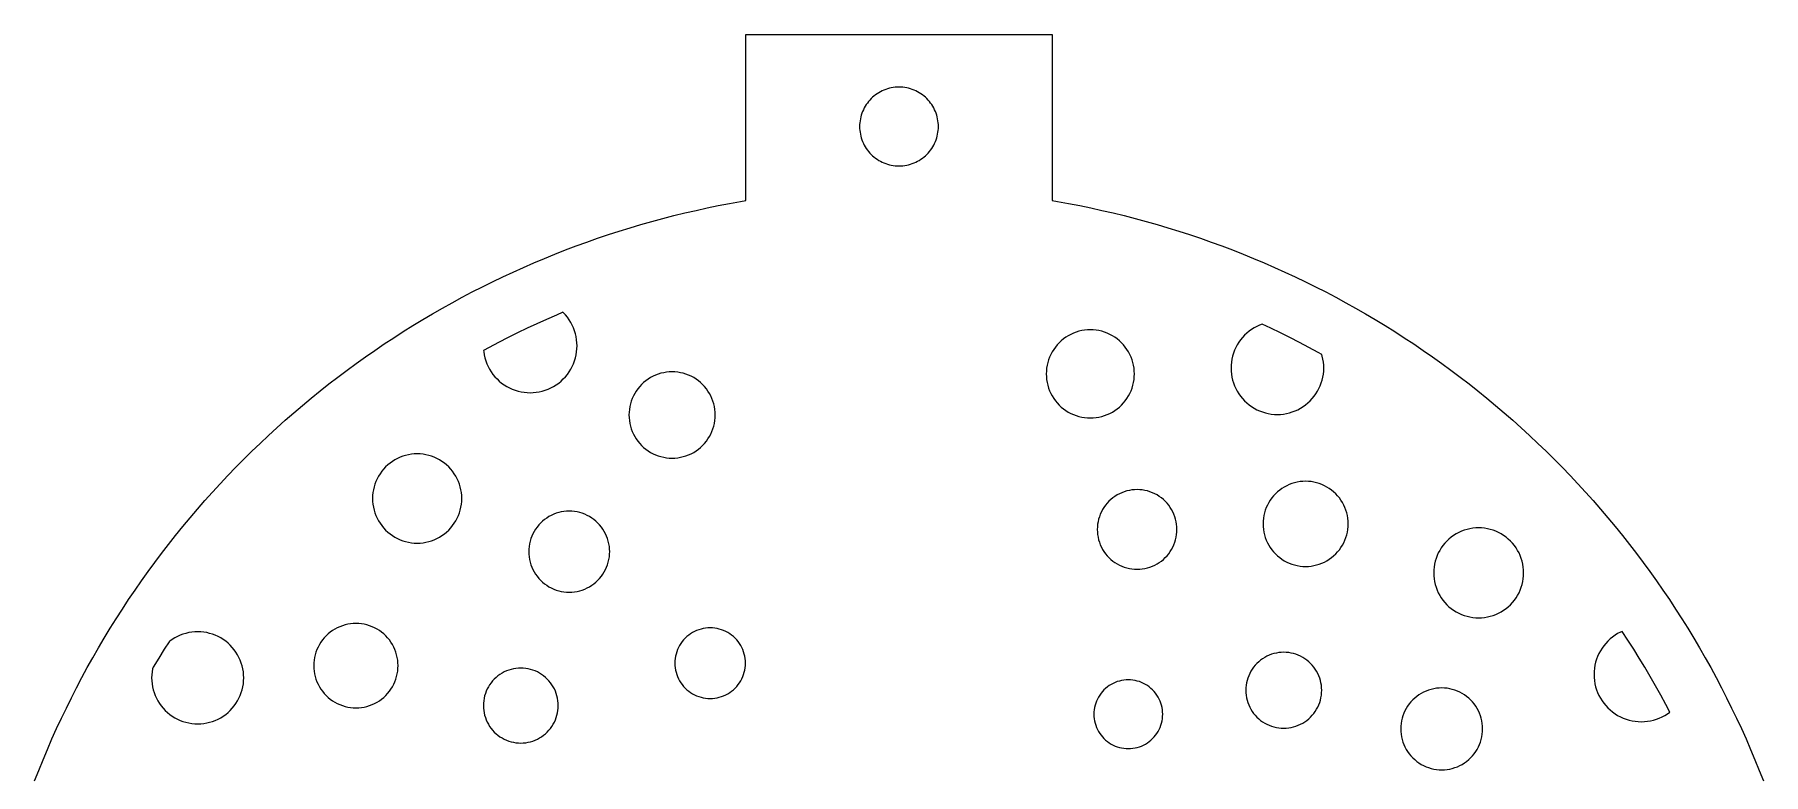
# Model space of a CAD drawing. Header units: millimetres. Extents: x -42 to 133, y -42 to 49.
# Drawn here: x 51.2 to 130.1, y 15.5 to 49.3 of the extents above; entities that cross this region are included whole.
import ezdxf

# ---------------------------------------------------------------- set-up
doc = ezdxf.new("R2010")
doc.units = ezdxf.units.MM
doc.layers.add('CUT', color=1, linetype='Continuous')

msp = doc.modelspace()

# ---------------------------------------------------------------- linework, layer by layer
at = {"layer": 'CUT'}
msp.add_lwpolyline([(51.156, 15.231), (51.346, 15.714), (51.541, 16.195), (51.743, 16.674), (51.951, 17.15), (52.164, 17.623), (52.383, 18.094), (52.608, 18.562), (52.839, 19.028), (53.075, 19.49), (53.317, 19.95), (53.565, 20.406), (53.818, 20.859), (54.077, 21.31), (54.341, 21.757), (54.611, 22.201), (54.886, 22.641), (55.166, 23.078), (55.452, 23.512), (55.743, 23.942), (56.04, 24.368), (56.341, 24.791), (56.648, 25.21), (56.96, 25.625), (57.277, 26.037), (57.599, 26.444), (57.926, 26.848), (58.258, 27.247), (58.595, 27.642), (58.937, 28.033), (59.283, 28.42), (59.634, 28.803), (59.99, 29.181), (60.35, 29.555), (60.715, 29.925), (61.085, 30.29), (61.459, 30.65), (61.837, 31.006), (62.22, 31.357), (62.607, 31.703), (62.998, 32.045), (63.393, 32.382), (63.792, 32.714), (64.196, 33.041), (64.603, 33.363), (65.015, 33.68), (65.43, 33.992), (65.849, 34.299), (66.272, 34.6), (66.698, 34.897), (67.128, 35.188), (67.562, 35.474), (67.999, 35.754), (68.439, 36.029), (68.883, 36.299), (69.33, 36.563), (69.781, 36.822), (70.234, 37.075), (70.69, 37.323), (71.15, 37.565), (71.612, 37.801), (72.078, 38.032), (72.546, 38.257), (73.017, 38.476), (73.49, 38.689), (73.966, 38.897), (74.445, 39.099), (74.926, 39.294), (75.409, 39.484), (75.895, 39.668), (76.383, 39.846), (76.873, 40.018), (77.365, 40.184), (77.859, 40.344), (78.355, 40.498), (78.853, 40.645), (79.353, 40.787), (79.854, 40.922), (80.357, 41.052), (80.862, 41.175), (81.368, 41.292), (81.875, 41.402), (82.384, 41.507), (82.894, 41.605), (83.405, 41.697), (83.64, 41.736), (83.64, 49.32), (97.64, 49.32), (97.64, 41.736), (97.875, 41.697), (98.386, 41.605), (98.896, 41.507), (99.405, 41.402), (99.912, 41.292), (100.418, 41.175), (100.923, 41.052), (101.426, 40.922), (101.927, 40.787), (102.427, 40.645), (102.925, 40.498), (103.421, 40.344), (103.915, 40.184), (104.407, 40.018), (104.897, 39.846), (105.385, 39.668), (105.871, 39.484), (106.354, 39.294), (106.835, 39.099), (107.314, 38.897), (107.79, 38.689), (108.263, 38.476), (108.734, 38.257), (109.202, 38.032), (109.668, 37.801), (110.13, 37.565), (110.59, 37.323), (111.046, 37.075), (111.499, 36.822), (111.95, 36.563), (112.397, 36.299), (112.841, 36.029), (113.281, 35.754), (113.718, 35.474), (114.152, 35.188), (114.582, 34.897), (115.008, 34.6), (115.431, 34.299), (115.85, 33.992), (116.265, 33.68), (116.677, 33.363), (117.084, 33.041), (117.488, 32.714), (117.887, 32.382), (118.282, 32.045), (118.673, 31.703), (119.06, 31.357), (119.443, 31.006), (119.821, 30.65), (120.195, 30.29), (120.565, 29.925), (120.93, 29.555), (121.29, 29.181), (121.646, 28.803), (121.997, 28.42), (122.343, 28.033), (122.685, 27.642), (123.022, 27.247), (123.354, 26.848), (123.681, 26.444), (124.003, 26.037), (124.32, 25.625), (124.632, 25.21), (124.939, 24.791), (125.24, 24.368), (125.537, 23.942), (125.828, 23.512), (126.114, 23.078), (126.394, 22.641), (126.669, 22.201), (126.939, 21.757), (127.203, 21.31), (127.462, 20.859), (127.715, 20.406), (127.963, 19.95), (128.205, 19.49), (128.441, 19.028), (128.672, 18.562), (128.897, 18.094), (129.116, 17.623), (129.329, 17.15), (129.537, 16.674), (129.739, 16.195), (129.934, 15.714), (130.124, 15.231)], dxfattribs=at)
for points in [[(92.438, 45.208), (92.431, 45.296), (92.421, 45.384), (92.405, 45.471), (92.386, 45.557), (92.362, 45.643), (92.335, 45.726), (92.303, 45.809), (92.267, 45.89), (92.227, 45.969), (92.184, 46.045), (92.137, 46.12), (92.086, 46.192), (92.031, 46.262), (91.974, 46.329), (91.913, 46.393), (91.849, 46.454), (91.782, 46.511), (91.712, 46.566), (91.64, 46.617), (91.565, 46.664), (91.489, 46.707), (91.41, 46.747), (91.329, 46.783), (91.246, 46.815), (91.163, 46.842), (91.077, 46.866), (90.991, 46.885), (90.904, 46.901), (90.816, 46.911), (90.728, 46.918), (90.64, 46.92), (90.552, 46.918), (90.464, 46.911), (90.376, 46.901), (90.289, 46.885), (90.203, 46.866), (90.117, 46.842), (90.034, 46.815), (89.951, 46.783), (89.87, 46.747), (89.791, 46.707), (89.715, 46.664), (89.64, 46.617), (89.568, 46.566), (89.498, 46.511), (89.431, 46.454), (89.367, 46.393), (89.306, 46.329), (89.249, 46.262), (89.194, 46.192), (89.143, 46.12), (89.096, 46.045), (89.053, 45.969), (89.013, 45.89), (88.977, 45.809), (88.945, 45.726), (88.918, 45.643), (88.894, 45.557), (88.875, 45.471), (88.859, 45.384), (88.849, 45.296), (88.842, 45.208), (88.84, 45.12), (88.842, 45.032), (88.849, 44.944), (88.859, 44.856), (88.875, 44.769), (88.894, 44.683), (88.918, 44.597), (88.945, 44.514), (88.977, 44.431), (89.013, 44.35), (89.053, 44.271), (89.096, 44.195), (89.143, 44.12), (89.194, 44.048), (89.249, 43.978), (89.306, 43.911), (89.367, 43.847), (89.431, 43.786), (89.498, 43.729), (89.568, 43.674), (89.64, 43.623), (89.715, 43.576), (89.791, 43.533), (89.87, 43.493), (89.951, 43.457), (90.034, 43.425), (90.117, 43.398), (90.203, 43.374), (90.289, 43.355), (90.376, 43.339), (90.464, 43.329), (90.552, 43.322), (90.64, 43.32), (90.728, 43.322), (90.816, 43.329), (90.904, 43.339), (90.991, 43.355), (91.077, 43.374), (91.163, 43.398), (91.246, 43.425), (91.329, 43.457), (91.41, 43.493), (91.489, 43.533), (91.565, 43.576), (91.64, 43.623), (91.712, 43.674), (91.782, 43.729), (91.849, 43.786), (91.913, 43.847), (91.974, 43.911), (92.031, 43.978), (92.086, 44.048), (92.137, 44.12), (92.184, 44.195), (92.227, 44.271), (92.267, 44.35), (92.303, 44.431), (92.335, 44.514), (92.362, 44.597), (92.386, 44.683), (92.405, 44.769), (92.421, 44.856), (92.431, 44.944), (92.438, 45.032), (92.44, 45.12), (92.438, 45.208)], [(75.821, 34.417), (75.861, 34.551), (75.893, 34.687), (75.916, 34.825), (75.93, 34.965), (75.934, 35.105), (75.93, 35.245), (75.916, 35.384), (75.893, 35.523), (75.861, 35.659), (75.821, 35.793), (75.771, 35.924), (75.714, 36.052), (75.647, 36.176), (75.573, 36.295), (75.492, 36.409), (75.403, 36.517), (75.307, 36.619), (75.291, 36.634), (74.991, 36.507), (74.544, 36.312), (74.099, 36.112), (73.658, 35.906), (73.218, 35.695), (72.781, 35.479), (72.347, 35.257), (71.916, 35.03), (71.663, 34.893), (71.67, 34.825), (71.693, 34.687), (71.724, 34.551), (71.765, 34.417), (71.815, 34.285), (71.872, 34.158), (71.938, 34.034), (72.012, 33.915), (72.094, 33.801), (72.183, 33.693), (72.279, 33.591), (72.381, 33.495), (72.489, 33.406), (72.603, 33.324), (72.722, 33.25), (72.846, 33.184), (72.973, 33.127), (73.105, 33.077), (73.239, 33.036), (73.375, 33.005), (73.513, 32.982), (73.653, 32.968), (73.793, 32.964), (73.933, 32.968), (74.072, 32.982), (74.211, 33.005), (74.347, 33.036), (74.481, 33.077), (74.612, 33.127), (74.74, 33.184), (74.864, 33.25), (74.983, 33.324), (75.097, 33.406), (75.205, 33.495), (75.307, 33.591), (75.403, 33.693), (75.492, 33.801), (75.573, 33.915), (75.647, 34.034), (75.714, 34.158), (75.771, 34.285), (75.821, 34.417)], [(101.286, 33.175), (101.324, 33.301), (101.354, 33.43), (101.376, 33.56), (101.389, 33.691), (101.393, 33.823), (101.389, 33.954), (101.376, 34.085), (101.354, 34.215), (101.324, 34.344), (101.286, 34.47), (101.24, 34.593), (101.185, 34.713), (101.123, 34.829), (101.054, 34.941), (100.977, 35.048), (100.893, 35.15), (100.803, 35.246), (100.707, 35.337), (100.605, 35.42), (100.498, 35.497), (100.386, 35.566), (100.27, 35.629), (100.15, 35.683), (100.027, 35.729), (99.9, 35.768), (99.772, 35.798), (99.642, 35.819), (99.511, 35.832), (99.379, 35.836), (99.248, 35.832), (99.116, 35.819), (98.986, 35.798), (98.858, 35.768), (98.732, 35.729), (98.609, 35.683), (98.489, 35.629), (98.372, 35.566), (98.261, 35.497), (98.153, 35.42), (98.052, 35.337), (97.955, 35.246), (97.865, 35.15), (97.782, 35.048), (97.705, 34.941), (97.635, 34.829), (97.573, 34.713), (97.519, 34.593), (97.472, 34.47), (97.434, 34.344), (97.404, 34.215), (97.383, 34.085), (97.37, 33.954), (97.366, 33.823), (97.37, 33.691), (97.383, 33.56), (97.404, 33.43), (97.434, 33.301), (97.472, 33.175), (97.519, 33.052), (97.573, 32.932), (97.635, 32.816), (97.705, 32.704), (97.782, 32.597), (97.865, 32.495), (97.955, 32.399), (98.052, 32.309), (98.153, 32.225), (98.261, 32.148), (98.372, 32.079), (98.489, 32.017), (98.609, 31.962), (98.732, 31.916), (98.858, 31.877), (98.986, 31.848), (99.116, 31.826), (99.248, 31.813), (99.379, 31.809), (99.511, 31.813), (99.642, 31.826), (99.772, 31.848), (99.9, 31.877), (100.027, 31.916), (100.15, 31.962), (100.27, 32.017), (100.386, 32.079), (100.498, 32.148), (100.605, 32.225), (100.707, 32.309), (100.803, 32.399), (100.893, 32.495), (100.977, 32.597), (101.054, 32.704), (101.123, 32.816), (101.185, 32.932), (101.24, 33.052), (101.286, 33.175)], [(109.93, 33.407), (109.97, 33.54), (110.002, 33.675), (110.024, 33.811), (110.038, 33.949), (110.042, 34.088), (110.038, 34.226), (110.024, 34.364), (110.002, 34.501), (109.97, 34.636), (109.947, 34.711), (109.792, 34.797), (109.364, 35.03), (108.933, 35.257), (108.499, 35.479), (108.062, 35.695), (107.622, 35.906), (107.23, 36.089), (107.113, 36.045), (106.987, 35.988), (106.865, 35.923), (106.747, 35.849), (106.634, 35.769), (106.527, 35.681), (106.426, 35.586), (106.331, 35.485), (106.243, 35.378), (106.162, 35.265), (106.089, 35.147), (106.024, 35.025), (105.967, 34.899), (105.918, 34.769), (105.877, 34.636), (105.846, 34.501), (105.823, 34.364), (105.81, 34.226), (105.805, 34.088), (105.81, 33.949), (105.823, 33.811), (105.846, 33.675), (105.877, 33.54), (105.918, 33.407), (105.967, 33.277), (106.024, 33.151), (106.089, 33.029), (106.162, 32.911), (106.243, 32.798), (106.331, 32.691), (106.426, 32.59), (106.527, 32.495), (106.634, 32.407), (106.747, 32.326), (106.865, 32.253), (106.987, 32.188), (107.113, 32.131), (107.243, 32.082), (107.375, 32.042), (107.51, 32.01), (107.647, 31.987), (107.785, 31.974), (107.924, 31.969), (108.062, 31.974), (108.2, 31.987), (108.337, 32.01), (108.472, 32.042), (108.605, 32.082), (108.734, 32.131), (108.861, 32.188), (108.983, 32.253), (109.101, 32.326), (109.213, 32.407), (109.321, 32.495), (109.422, 32.59), (109.517, 32.691), (109.604, 32.798), (109.685, 32.911), (109.758, 33.029), (109.824, 33.151), (109.881, 33.277), (109.93, 33.407)], [(82.143, 31.312), (82.18, 31.435), (82.209, 31.561), (82.23, 31.688), (82.243, 31.816), (82.247, 31.945), (82.243, 32.074), (82.23, 32.202), (82.209, 32.33), (82.18, 32.455), (82.143, 32.579), (82.097, 32.699), (82.044, 32.817), (81.983, 32.93), (81.915, 33.04), (81.84, 33.145), (81.758, 33.244), (81.67, 33.339), (81.576, 33.427), (81.476, 33.509), (81.371, 33.584), (81.262, 33.652), (81.148, 33.713), (81.031, 33.766), (80.91, 33.811), (80.787, 33.849), (80.661, 33.878), (80.534, 33.899), (80.406, 33.912), (80.277, 33.916), (80.148, 33.912), (80.019, 33.899), (79.892, 33.878), (79.767, 33.849), (79.643, 33.811), (79.523, 33.766), (79.405, 33.713), (79.291, 33.652), (79.182, 33.584), (79.077, 33.509), (78.977, 33.427), (78.883, 33.339), (78.795, 33.244), (78.713, 33.145), (78.638, 33.04), (78.57, 32.93), (78.509, 32.817), (78.456, 32.699), (78.411, 32.579), (78.373, 32.455), (78.344, 32.33), (78.323, 32.202), (78.31, 32.074), (78.306, 31.945), (78.31, 31.816), (78.323, 31.688), (78.344, 31.561), (78.373, 31.435), (78.411, 31.312), (78.456, 31.191), (78.509, 31.074), (78.57, 30.96), (78.638, 30.85), (78.713, 30.745), (78.795, 30.646), (78.883, 30.552), (78.977, 30.464), (79.077, 30.382), (79.182, 30.307), (79.291, 30.239), (79.405, 30.178), (79.523, 30.125), (79.643, 30.079), (79.767, 30.042), (79.892, 30.012), (80.019, 29.991), (80.148, 29.979), (80.277, 29.975), (80.406, 29.979), (80.534, 29.991), (80.661, 30.012), (80.787, 30.042), (80.91, 30.079), (81.031, 30.125), (81.148, 30.178), (81.262, 30.239), (81.371, 30.307), (81.476, 30.382), (81.576, 30.464), (81.67, 30.552), (81.758, 30.646), (81.84, 30.745), (81.915, 30.85), (81.983, 30.96), (82.044, 31.074), (82.097, 31.191), (82.143, 31.312)], [(70.562, 27.478), (70.601, 27.605), (70.632, 27.735), (70.653, 27.867), (70.666, 27.999), (70.671, 28.133), (70.666, 28.266), (70.653, 28.399), (70.632, 28.531), (70.601, 28.66), (70.562, 28.788), (70.515, 28.913), (70.46, 29.035), (70.398, 29.152), (70.327, 29.265), (70.249, 29.374), (70.165, 29.477), (70.074, 29.574), (69.976, 29.666), (69.873, 29.75), (69.765, 29.828), (69.651, 29.898), (69.534, 29.961), (69.412, 30.016), (69.287, 30.063), (69.16, 30.102), (69.03, 30.132), (68.898, 30.154), (68.765, 30.167), (68.632, 30.172), (68.499, 30.167), (68.366, 30.154), (68.234, 30.132), (68.104, 30.102), (67.977, 30.063), (67.852, 30.016), (67.73, 29.961), (67.613, 29.898), (67.499, 29.828), (67.391, 29.75), (67.288, 29.666), (67.19, 29.574), (67.099, 29.477), (67.015, 29.374), (66.937, 29.265), (66.866, 29.152), (66.803, 29.035), (66.748, 28.913), (66.701, 28.788), (66.663, 28.66), (66.632, 28.531), (66.611, 28.399), (66.598, 28.266), (66.593, 28.133), (66.598, 27.999), (66.611, 27.867), (66.632, 27.735), (66.663, 27.605), (66.701, 27.478), (66.748, 27.353), (66.803, 27.231), (66.866, 27.113), (66.937, 27), (67.015, 26.892), (67.099, 26.789), (67.19, 26.691), (67.288, 26.6), (67.391, 26.515), (67.499, 26.438), (67.613, 26.367), (67.73, 26.304), (67.852, 26.249), (67.977, 26.202), (68.104, 26.164), (68.234, 26.133), (68.366, 26.112), (68.499, 26.098), (68.632, 26.094), (68.765, 26.098), (68.898, 26.112), (69.03, 26.133), (69.16, 26.164), (69.287, 26.202), (69.412, 26.249), (69.534, 26.304), (69.651, 26.367), (69.765, 26.438), (69.873, 26.515), (69.976, 26.6), (70.074, 26.691), (70.165, 26.789), (70.249, 26.892), (70.327, 27), (70.398, 27.113), (70.46, 27.231), (70.515, 27.353), (70.562, 27.478)], [(103.239, 26.132), (103.273, 26.245), (103.3, 26.361), (103.32, 26.479), (103.331, 26.597), (103.335, 26.716), (103.331, 26.835), (103.32, 26.954), (103.3, 27.071), (103.273, 27.187), (103.239, 27.301), (103.197, 27.413), (103.148, 27.521), (103.092, 27.626), (103.029, 27.727), (102.959, 27.824), (102.884, 27.916), (102.802, 28.003), (102.716, 28.084), (102.624, 28.16), (102.527, 28.229), (102.426, 28.292), (102.321, 28.348), (102.212, 28.397), (102.101, 28.439), (101.987, 28.474), (101.871, 28.501), (101.753, 28.52), (101.635, 28.532), (101.516, 28.536), (101.397, 28.532), (101.278, 28.52), (101.161, 28.501), (101.045, 28.474), (100.931, 28.439), (100.82, 28.397), (100.711, 28.348), (100.606, 28.292), (100.505, 28.229), (100.408, 28.16), (100.316, 28.084), (100.229, 28.003), (100.148, 27.916), (100.072, 27.824), (100.003, 27.727), (99.94, 27.626), (99.884, 27.521), (99.835, 27.413), (99.793, 27.301), (99.758, 27.187), (99.731, 27.071), (99.712, 26.954), (99.7, 26.835), (99.696, 26.716), (99.7, 26.597), (99.712, 26.479), (99.731, 26.361), (99.758, 26.245), (99.793, 26.132), (99.835, 26.02), (99.884, 25.912), (99.94, 25.807), (100.003, 25.706), (100.072, 25.609), (100.148, 25.517), (100.229, 25.43), (100.316, 25.348), (100.408, 25.273), (100.505, 25.204), (100.606, 25.141), (100.711, 25.085), (100.82, 25.035), (100.931, 24.993), (101.045, 24.959), (101.161, 24.932), (101.278, 24.912), (101.397, 24.901), (101.516, 24.897), (101.635, 24.901), (101.753, 24.912), (101.871, 24.932), (101.987, 24.959), (102.101, 24.993), (102.212, 25.035), (102.321, 25.085), (102.426, 25.141), (102.527, 25.204), (102.624, 25.273), (102.716, 25.348), (102.802, 25.43), (102.884, 25.517), (102.959, 25.609), (103.029, 25.706), (103.092, 25.807), (103.148, 25.912), (103.197, 26.02), (103.239, 26.132)], [(111.053, 26.347), (111.09, 26.469), (111.119, 26.593), (111.139, 26.719), (111.152, 26.845), (111.156, 26.972), (111.152, 27.099), (111.139, 27.226), (111.119, 27.351), (111.09, 27.475), (111.053, 27.597), (111.008, 27.716), (110.955, 27.832), (110.895, 27.944), (110.828, 28.052), (110.754, 28.156), (110.674, 28.254), (110.587, 28.347), (110.494, 28.434), (110.395, 28.514), (110.292, 28.589), (110.184, 28.656), (110.072, 28.716), (109.956, 28.768), (109.837, 28.813), (109.715, 28.85), (109.591, 28.879), (109.466, 28.9), (109.339, 28.912), (109.212, 28.916), (109.085, 28.912), (108.958, 28.9), (108.833, 28.879), (108.709, 28.85), (108.587, 28.813), (108.468, 28.768), (108.352, 28.716), (108.24, 28.656), (108.132, 28.589), (108.029, 28.514), (107.93, 28.434), (107.837, 28.347), (107.75, 28.254), (107.67, 28.156), (107.596, 28.052), (107.528, 27.944), (107.468, 27.832), (107.416, 27.716), (107.371, 27.597), (107.334, 27.475), (107.305, 27.351), (107.285, 27.226), (107.272, 27.099), (107.268, 26.972), (107.272, 26.845), (107.285, 26.719), (107.305, 26.593), (107.334, 26.469), (107.371, 26.347), (107.416, 26.228), (107.468, 26.112), (107.528, 26), (107.596, 25.892), (107.67, 25.789), (107.75, 25.691), (107.837, 25.598), (107.93, 25.511), (108.029, 25.43), (108.132, 25.356), (108.24, 25.289), (108.352, 25.229), (108.468, 25.176), (108.587, 25.131), (108.709, 25.095), (108.833, 25.066), (108.958, 25.045), (109.085, 25.032), (109.212, 25.028), (109.339, 25.032), (109.466, 25.045), (109.591, 25.066), (109.715, 25.095), (109.837, 25.131), (109.956, 25.176), (110.072, 25.229), (110.184, 25.289), (110.292, 25.356), (110.395, 25.43), (110.494, 25.511), (110.587, 25.598), (110.674, 25.691), (110.754, 25.789), (110.828, 25.892), (110.895, 26), (110.955, 26.112), (111.008, 26.228), (111.053, 26.347)], [(77.328, 25.108), (77.363, 25.224), (77.391, 25.342), (77.411, 25.461), (77.423, 25.582), (77.427, 25.703), (77.423, 25.824), (77.411, 25.944), (77.391, 26.063), (77.363, 26.181), (77.328, 26.297), (77.286, 26.41), (77.236, 26.521), (77.179, 26.627), (77.115, 26.73), (77.044, 26.829), (76.967, 26.922), (76.885, 27.01), (76.796, 27.093), (76.703, 27.17), (76.604, 27.24), (76.502, 27.304), (76.395, 27.361), (76.285, 27.411), (76.171, 27.454), (76.056, 27.489), (75.938, 27.517), (75.818, 27.536), (75.698, 27.548), (75.577, 27.552), (75.456, 27.548), (75.335, 27.536), (75.216, 27.517), (75.098, 27.489), (74.982, 27.454), (74.869, 27.411), (74.759, 27.361), (74.652, 27.304), (74.549, 27.24), (74.451, 27.17), (74.357, 27.093), (74.269, 27.01), (74.186, 26.922), (74.109, 26.829), (74.039, 26.73), (73.975, 26.627), (73.918, 26.521), (73.868, 26.41), (73.825, 26.297), (73.79, 26.181), (73.763, 26.063), (73.743, 25.944), (73.731, 25.824), (73.727, 25.703), (73.731, 25.582), (73.743, 25.461), (73.763, 25.342), (73.79, 25.224), (73.825, 25.108), (73.868, 24.995), (73.918, 24.884), (73.975, 24.778), (74.039, 24.675), (74.109, 24.577), (74.186, 24.483), (74.269, 24.395), (74.357, 24.312), (74.451, 24.235), (74.549, 24.165), (74.652, 24.101), (74.759, 24.044), (74.869, 23.994), (74.982, 23.951), (75.098, 23.916), (75.216, 23.888), (75.335, 23.869), (75.456, 23.857), (75.577, 23.853), (75.698, 23.857), (75.818, 23.869), (75.938, 23.888), (76.056, 23.916), (76.171, 23.951), (76.285, 23.994), (76.395, 24.044), (76.502, 24.101), (76.604, 24.165), (76.703, 24.235), (76.796, 24.312), (76.885, 24.395), (76.967, 24.483), (77.044, 24.577), (77.115, 24.675), (77.179, 24.778), (77.236, 24.884), (77.286, 24.995), (77.328, 25.108)], [(119.063, 24.074), (119.102, 24.202), (119.132, 24.333), (119.154, 24.466), (119.167, 24.6), (119.172, 24.734), (119.167, 24.869), (119.154, 25.002), (119.132, 25.135), (119.102, 25.266), (119.063, 25.395), (119.015, 25.521), (118.96, 25.643), (118.896, 25.762), (118.825, 25.876), (118.747, 25.985), (118.662, 26.089), (118.57, 26.187), (118.472, 26.279), (118.368, 26.365), (118.258, 26.443), (118.144, 26.514), (118.026, 26.577), (117.903, 26.633), (117.777, 26.68), (117.649, 26.719), (117.518, 26.75), (117.385, 26.772), (117.251, 26.785), (117.117, 26.789), (116.982, 26.785), (116.848, 26.772), (116.716, 26.75), (116.585, 26.719), (116.456, 26.68), (116.33, 26.633), (116.208, 26.577), (116.089, 26.514), (115.975, 26.443), (115.866, 26.365), (115.762, 26.279), (115.663, 26.187), (115.572, 26.089), (115.486, 25.985), (115.408, 25.876), (115.337, 25.762), (115.273, 25.643), (115.218, 25.521), (115.171, 25.395), (115.132, 25.266), (115.101, 25.135), (115.079, 25.002), (115.066, 24.869), (115.062, 24.734), (115.066, 24.6), (115.079, 24.466), (115.101, 24.333), (115.132, 24.202), (115.171, 24.074), (115.218, 23.948), (115.273, 23.825), (115.337, 23.707), (115.408, 23.592), (115.486, 23.483), (115.572, 23.379), (115.663, 23.281), (115.762, 23.189), (115.866, 23.104), (115.975, 23.025), (116.089, 22.954), (116.208, 22.891), (116.33, 22.835), (116.456, 22.788), (116.585, 22.749), (116.716, 22.719), (116.848, 22.697), (116.982, 22.683), (117.117, 22.679), (117.251, 22.683), (117.385, 22.697), (117.518, 22.719), (117.649, 22.749), (117.777, 22.788), (117.903, 22.835), (118.026, 22.891), (118.144, 22.954), (118.258, 23.025), (118.368, 23.104), (118.472, 23.189), (118.57, 23.281), (118.662, 23.379), (118.747, 23.483), (118.825, 23.592), (118.896, 23.707), (118.96, 23.825), (119.015, 23.948), (119.063, 24.074)], [(67.657, 19.877), (67.694, 19.998), (67.723, 20.12), (67.743, 20.245), (67.755, 20.37), (67.76, 20.496), (67.755, 20.622), (67.743, 20.748), (67.723, 20.872), (67.694, 20.995), (67.657, 21.115), (67.613, 21.233), (67.561, 21.348), (67.502, 21.459), (67.435, 21.566), (67.362, 21.668), (67.282, 21.766), (67.196, 21.858), (67.104, 21.944), (67.006, 22.024), (66.904, 22.097), (66.797, 22.164), (66.686, 22.223), (66.571, 22.275), (66.453, 22.32), (66.332, 22.356), (66.209, 22.385), (66.085, 22.405), (65.96, 22.418), (65.834, 22.422), (65.708, 22.418), (65.582, 22.405), (65.458, 22.385), (65.335, 22.356), (65.215, 22.32), (65.097, 22.275), (64.982, 22.223), (64.871, 22.164), (64.764, 22.097), (64.661, 22.024), (64.564, 21.944), (64.472, 21.858), (64.386, 21.766), (64.306, 21.668), (64.233, 21.566), (64.166, 21.459), (64.107, 21.348), (64.055, 21.233), (64.01, 21.115), (63.974, 20.995), (63.945, 20.872), (63.924, 20.748), (63.912, 20.622), (63.908, 20.496), (63.912, 20.37), (63.924, 20.245), (63.945, 20.12), (63.974, 19.998), (64.01, 19.877), (64.055, 19.759), (64.107, 19.644), (64.166, 19.533), (64.233, 19.426), (64.306, 19.324), (64.386, 19.226), (64.472, 19.134), (64.564, 19.048), (64.661, 18.968), (64.764, 18.895), (64.871, 18.828), (64.982, 18.769), (65.097, 18.717), (65.215, 18.673), (65.335, 18.636), (65.458, 18.607), (65.582, 18.587), (65.708, 18.574), (65.834, 18.57), (65.96, 18.574), (66.085, 18.587), (66.209, 18.607), (66.332, 18.636), (66.453, 18.673), (66.571, 18.717), (66.686, 18.769), (66.797, 18.828), (66.904, 18.895), (67.006, 18.968), (67.104, 19.048), (67.196, 19.134), (67.282, 19.226), (67.362, 19.324), (67.435, 19.426), (67.502, 19.533), (67.561, 19.644), (67.613, 19.759), (67.657, 19.877)], [(83.541, 20.093), (83.571, 20.194), (83.595, 20.297), (83.612, 20.401), (83.623, 20.506), (83.626, 20.611), (83.623, 20.717), (83.612, 20.822), (83.595, 20.926), (83.571, 21.028), (83.541, 21.129), (83.503, 21.228), (83.46, 21.324), (83.41, 21.417), (83.354, 21.507), (83.293, 21.593), (83.226, 21.674), (83.154, 21.751), (83.077, 21.823), (82.995, 21.89), (82.91, 21.952), (82.82, 22.007), (82.727, 22.057), (82.631, 22.101), (82.532, 22.138), (82.431, 22.168), (82.329, 22.192), (82.224, 22.21), (82.119, 22.22), (82.014, 22.223), (81.909, 22.22), (81.804, 22.21), (81.7, 22.192), (81.597, 22.168), (81.496, 22.138), (81.397, 22.101), (81.301, 22.057), (81.208, 22.007), (81.118, 21.952), (81.033, 21.89), (80.951, 21.823), (80.874, 21.751), (80.802, 21.674), (80.735, 21.593), (80.674, 21.507), (80.618, 21.417), (80.568, 21.324), (80.525, 21.228), (80.488, 21.129), (80.457, 21.028), (80.433, 20.926), (80.416, 20.822), (80.405, 20.717), (80.402, 20.611), (80.405, 20.506), (80.416, 20.401), (80.433, 20.297), (80.457, 20.194), (80.488, 20.093), (80.525, 19.994), (80.568, 19.898), (80.618, 19.805), (80.674, 19.716), (80.735, 19.63), (80.802, 19.548), (80.874, 19.471), (80.951, 19.399), (81.033, 19.332), (81.118, 19.271), (81.208, 19.215), (81.301, 19.165), (81.397, 19.122), (81.496, 19.085), (81.597, 19.054), (81.7, 19.03), (81.804, 19.013), (81.909, 19.003), (82.014, 18.999), (82.119, 19.003), (82.224, 19.013), (82.329, 19.03), (82.431, 19.054), (82.532, 19.085), (82.631, 19.122), (82.727, 19.165), (82.82, 19.215), (82.91, 19.271), (82.995, 19.332), (83.077, 19.399), (83.154, 19.471), (83.226, 19.548), (83.293, 19.63), (83.354, 19.716), (83.41, 19.805), (83.46, 19.898), (83.503, 19.994), (83.541, 20.093)], [(60.598, 19.264), (60.638, 19.396), (60.67, 19.53), (60.692, 19.666), (60.706, 19.803), (60.71, 19.94), (60.706, 20.078), (60.692, 20.215), (60.67, 20.351), (60.638, 20.485), (60.598, 20.616), (60.55, 20.745), (60.493, 20.871), (60.428, 20.992), (60.356, 21.109), (60.275, 21.221), (60.188, 21.327), (60.094, 21.427), (59.994, 21.522), (59.887, 21.609), (59.775, 21.689), (59.659, 21.762), (59.537, 21.827), (59.412, 21.883), (59.283, 21.932), (59.151, 21.972), (59.017, 22.003), (58.882, 22.025), (58.745, 22.039), (58.607, 22.043), (58.47, 22.039), (58.333, 22.025), (58.197, 22.003), (58.063, 21.972), (57.931, 21.932), (57.802, 21.883), (57.677, 21.827), (57.556, 21.762), (57.439, 21.689), (57.327, 21.609), (57.297, 21.584), (57.082, 21.25), (56.824, 20.837), (56.571, 20.42), (56.554, 20.391), (56.545, 20.351), (56.522, 20.215), (56.509, 20.078), (56.504, 19.94), (56.509, 19.803), (56.522, 19.666), (56.545, 19.53), (56.576, 19.396), (56.616, 19.264), (56.664, 19.136), (56.721, 19.01), (56.786, 18.889), (56.859, 18.772), (56.939, 18.66), (57.026, 18.554), (57.12, 18.453), (57.22, 18.359), (57.327, 18.272), (57.439, 18.192), (57.556, 18.119), (57.677, 18.054), (57.802, 17.998), (57.931, 17.949), (58.063, 17.909), (58.197, 17.878), (58.333, 17.855), (58.47, 17.842), (58.607, 17.837), (58.745, 17.842), (58.882, 17.855), (59.017, 17.878), (59.151, 17.909), (59.283, 17.949), (59.412, 17.998), (59.537, 18.054), (59.659, 18.119), (59.775, 18.192), (59.887, 18.272), (59.994, 18.359), (60.094, 18.453), (60.188, 18.554), (60.275, 18.66), (60.356, 18.772), (60.428, 18.889), (60.493, 19.01), (60.55, 19.136), (60.598, 19.264)], [(125.237, 18.05), (125.369, 18.1), (125.497, 18.158), (125.622, 18.225), (125.742, 18.299), (125.852, 18.378), (125.67, 18.724), (125.437, 19.152), (125.2, 19.578), (124.957, 20.001), (124.709, 20.42), (124.456, 20.837), (124.198, 21.25), (123.934, 21.66), (123.669, 22.062), (123.59, 22.026), (123.465, 21.96), (123.346, 21.885), (123.231, 21.803), (123.122, 21.714), (123.019, 21.617), (122.922, 21.514), (122.833, 21.405), (122.751, 21.29), (122.676, 21.171), (122.61, 21.046), (122.551, 20.918), (122.502, 20.785), (122.461, 20.65), (122.429, 20.513), (122.406, 20.374), (122.392, 20.233), (122.387, 20.092), (122.392, 19.951), (122.406, 19.811), (122.429, 19.672), (122.461, 19.534), (122.502, 19.399), (122.551, 19.267), (122.61, 19.138), (122.676, 19.014), (122.751, 18.894), (122.833, 18.779), (122.922, 18.67), (123.019, 18.567), (123.122, 18.471), (123.231, 18.381), (123.346, 18.299), (123.465, 18.225), (123.59, 18.158), (123.718, 18.1), (123.851, 18.05), (123.986, 18.009), (124.123, 17.977), (124.262, 17.954), (124.403, 17.94), (124.544, 17.936), (124.685, 17.94), (124.825, 17.954), (124.964, 17.977), (125.102, 18.009), (125.237, 18.05)], [(109.855, 18.815), (109.888, 18.924), (109.914, 19.034), (109.933, 19.146), (109.944, 19.259), (109.947, 19.372), (109.944, 19.486), (109.933, 19.599), (109.914, 19.711), (109.888, 19.821), (109.855, 19.93), (109.815, 20.036), (109.769, 20.139), (109.715, 20.239), (109.655, 20.336), (109.589, 20.428), (109.517, 20.516), (109.44, 20.598), (109.357, 20.676), (109.269, 20.748), (109.177, 20.814), (109.081, 20.874), (108.981, 20.927), (108.877, 20.974), (108.771, 21.014), (108.662, 21.047), (108.552, 21.073), (108.44, 21.091), (108.327, 21.102), (108.214, 21.106), (108.1, 21.102), (107.987, 21.091), (107.876, 21.073), (107.765, 21.047), (107.656, 21.014), (107.55, 20.974), (107.447, 20.927), (107.347, 20.874), (107.251, 20.814), (107.158, 20.748), (107.071, 20.676), (106.988, 20.598), (106.91, 20.516), (106.838, 20.428), (106.772, 20.336), (106.712, 20.239), (106.659, 20.139), (106.612, 20.036), (106.572, 19.93), (106.539, 19.821), (106.513, 19.711), (106.495, 19.599), (106.484, 19.486), (106.48, 19.372), (106.484, 19.259), (106.495, 19.146), (106.513, 19.034), (106.539, 18.924), (106.572, 18.815), (106.612, 18.709), (106.659, 18.606), (106.712, 18.506), (106.772, 18.409), (106.838, 18.317), (106.91, 18.229), (106.988, 18.147), (107.071, 18.069), (107.158, 17.997), (107.251, 17.931), (107.347, 17.871), (107.447, 17.818), (107.55, 17.771), (107.656, 17.731), (107.765, 17.698), (107.876, 17.672), (107.987, 17.654), (108.1, 17.643), (108.214, 17.639), (108.327, 17.643), (108.44, 17.654), (108.552, 17.672), (108.662, 17.698), (108.771, 17.731), (108.877, 17.771), (108.981, 17.818), (109.081, 17.871), (109.177, 17.931), (109.269, 17.997), (109.357, 18.069), (109.44, 18.147), (109.517, 18.229), (109.589, 18.317), (109.655, 18.409), (109.715, 18.506), (109.769, 18.606), (109.815, 18.709), (109.855, 18.815)], [(74.985, 18.124), (75.017, 18.231), (75.043, 18.34), (75.061, 18.451), (75.072, 18.562), (75.076, 18.674), (75.072, 18.786), (75.061, 18.897), (75.043, 19.008), (75.017, 19.117), (74.985, 19.224), (74.945, 19.329), (74.899, 19.431), (74.846, 19.529), (74.787, 19.624), (74.722, 19.715), (74.651, 19.802), (74.575, 19.884), (74.493, 19.96), (74.406, 20.031), (74.315, 20.096), (74.22, 20.156), (74.121, 20.208), (74.02, 20.255), (73.915, 20.294), (73.808, 20.326), (73.699, 20.352), (73.588, 20.37), (73.477, 20.381), (73.365, 20.385), (73.253, 20.381), (73.141, 20.37), (73.031, 20.352), (72.922, 20.326), (72.815, 20.294), (72.71, 20.255), (72.608, 20.208), (72.509, 20.156), (72.414, 20.096), (72.323, 20.031), (72.237, 19.96), (72.155, 19.884), (72.079, 19.802), (72.008, 19.715), (71.942, 19.624), (71.883, 19.529), (71.83, 19.431), (71.784, 19.329), (71.745, 19.224), (71.712, 19.117), (71.687, 19.008), (71.669, 18.897), (71.658, 18.786), (71.654, 18.674), (71.658, 18.562), (71.669, 18.451), (71.687, 18.34), (71.712, 18.231), (71.745, 18.124), (71.784, 18.019), (71.83, 17.917), (71.883, 17.819), (71.942, 17.724), (72.008, 17.633), (72.079, 17.546), (72.155, 17.464), (72.237, 17.388), (72.323, 17.317), (72.414, 17.251), (72.509, 17.192), (72.608, 17.14), (72.71, 17.093), (72.815, 17.054), (72.922, 17.021), (73.031, 16.996), (73.141, 16.978), (73.253, 16.967), (73.365, 16.963), (73.477, 16.967), (73.588, 16.978), (73.699, 16.996), (73.808, 17.021), (73.915, 17.054), (74.02, 17.093), (74.121, 17.14), (74.22, 17.192), (74.315, 17.251), (74.406, 17.317), (74.493, 17.388), (74.575, 17.464), (74.651, 17.546), (74.722, 17.633), (74.787, 17.724), (74.846, 17.819), (74.899, 17.917), (74.945, 18.019), (74.985, 18.124)], [(102.601, 17.772), (102.631, 17.871), (102.655, 17.971), (102.671, 18.072), (102.681, 18.175), (102.685, 18.278), (102.681, 18.38), (102.671, 18.483), (102.655, 18.584), (102.631, 18.684), (102.601, 18.783), (102.565, 18.879), (102.523, 18.972), (102.474, 19.063), (102.42, 19.15), (102.36, 19.234), (102.295, 19.314), (102.224, 19.389), (102.149, 19.459), (102.07, 19.524), (101.986, 19.584), (101.899, 19.638), (101.808, 19.687), (101.715, 19.729), (101.618, 19.765), (101.52, 19.795), (101.42, 19.819), (101.319, 19.835), (101.216, 19.845), (101.113, 19.849), (101.011, 19.845), (100.908, 19.835), (100.807, 19.819), (100.707, 19.795), (100.608, 19.765), (100.512, 19.729), (100.418, 19.687), (100.328, 19.638), (100.24, 19.584), (100.157, 19.524), (100.077, 19.459), (100.002, 19.389), (99.932, 19.314), (99.867, 19.234), (99.807, 19.15), (99.753, 19.063), (99.704, 18.972), (99.662, 18.879), (99.626, 18.783), (99.596, 18.684), (99.572, 18.584), (99.556, 18.483), (99.545, 18.38), (99.542, 18.278), (99.545, 18.175), (99.556, 18.072), (99.572, 17.971), (99.596, 17.871), (99.626, 17.772), (99.662, 17.676), (99.704, 17.583), (99.753, 17.492), (99.807, 17.405), (99.867, 17.321), (99.932, 17.241), (100.002, 17.166), (100.077, 17.096), (100.157, 17.031), (100.24, 16.971), (100.328, 16.917), (100.418, 16.868), (100.512, 16.826), (100.608, 16.79), (100.707, 16.76), (100.807, 16.736), (100.908, 16.72), (101.011, 16.71), (101.113, 16.706), (101.216, 16.71), (101.319, 16.72), (101.42, 16.736), (101.52, 16.76), (101.618, 16.79), (101.715, 16.826), (101.808, 16.868), (101.899, 16.917), (101.986, 16.971), (102.07, 17.031), (102.149, 17.096), (102.224, 17.166), (102.295, 17.241), (102.36, 17.321), (102.42, 17.405), (102.474, 17.492), (102.523, 17.583), (102.565, 17.676), (102.601, 17.772)], [(117.198, 17.007), (117.234, 17.124), (117.261, 17.244), (117.281, 17.364), (117.293, 17.486), (117.297, 17.608), (117.293, 17.731), (117.281, 17.852), (117.261, 17.973), (117.234, 18.092), (117.198, 18.209), (117.155, 18.324), (117.105, 18.435), (117.047, 18.543), (116.982, 18.647), (116.911, 18.746), (116.833, 18.841), (116.75, 18.93), (116.661, 19.014), (116.566, 19.091), (116.467, 19.162), (116.363, 19.227), (116.255, 19.285), (116.143, 19.335), (116.029, 19.378), (115.912, 19.414), (115.793, 19.442), (115.672, 19.462), (115.55, 19.474), (115.428, 19.478), (115.306, 19.474), (115.184, 19.462), (115.063, 19.442), (114.944, 19.414), (114.827, 19.378), (114.713, 19.335), (114.601, 19.285), (114.493, 19.227), (114.39, 19.162), (114.29, 19.091), (114.196, 19.014), (114.106, 18.93), (114.023, 18.841), (113.945, 18.746), (113.874, 18.647), (113.809, 18.543), (113.752, 18.435), (113.701, 18.324), (113.658, 18.209), (113.623, 18.092), (113.595, 17.973), (113.575, 17.852), (113.563, 17.731), (113.559, 17.608), (113.563, 17.486), (113.575, 17.364), (113.595, 17.244), (113.623, 17.124), (113.658, 17.007), (113.701, 16.893), (113.752, 16.782), (113.809, 16.674), (113.874, 16.57), (113.945, 16.47), (114.023, 16.376), (114.106, 16.287), (114.196, 16.203), (114.29, 16.125), (114.39, 16.054), (114.493, 15.989), (114.601, 15.932), (114.713, 15.881), (114.827, 15.838), (114.944, 15.803), (115.063, 15.775), (115.184, 15.755), (115.306, 15.743), (115.428, 15.739), (115.55, 15.743), (115.672, 15.755), (115.793, 15.775), (115.912, 15.803), (116.029, 15.838), (116.143, 15.881), (116.255, 15.932), (116.363, 15.989), (116.467, 16.054), (116.566, 16.125), (116.661, 16.203), (116.75, 16.287), (116.833, 16.376), (116.911, 16.47), (116.982, 16.57), (117.047, 16.674), (117.105, 16.782), (117.155, 16.893), (117.198, 17.007)]]:
    msp.add_lwpolyline(points, close=True, dxfattribs=at)

doc.saveas('drawing.dxf')
